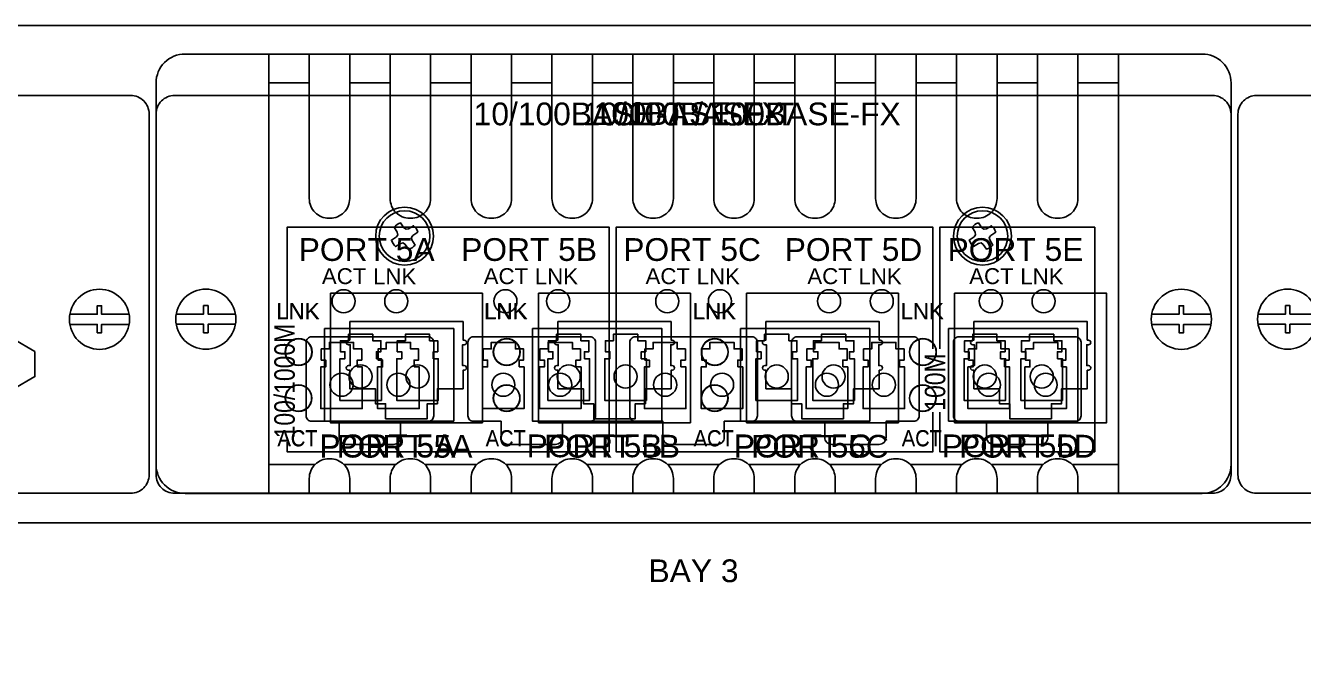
# Model space of a CAD drawing. Extents: x 1 to 47, y 1 to 34.6.
# Drawn here: x 34.4 to 39.93, y 14.35 to 17.05 of the extents above; entities that cross this region are included whole.
import ezdxf
from ezdxf.enums import TextEntityAlignment as Align

# ---------------------------------------------------------------- set-up
doc = ezdxf.new("R2010")
doc.units = 0
doc.header["$MEASUREMENT"] = 0
for name, color, linetype in [('10_0______DWG_', 7, 'CONTINUOUS'), ('3_1__X__NONE', 7, 'CONTINUOUS'), ('3_2__6___4__10-100BASE-T_C', 7, 'CONTINUOUS'), ('3_3__7___4__100BASE-FX_CON', 7, 'CONTINUOUS'), ('3_4__8___2__10-100BASE-T__', 7, 'CONTINUOUS'), ('3_5__9___2__100-1000BASE__', 7, 'CONTINUOUS'), ('5_2__A__ISOLATED_EIA-422', 7, 'CONTINUOUS'), ('5_3__B__ISOLATED_G_703_CO-', 7, 'CONTINUOUS')]:
    doc.layers.add(name, color=color, linetype=linetype)
doc.styles.add('ARIAL', font='arial.ttf')

msp = doc.modelspace()

# ---------------------------------------------------------------- linework, layer by layer
at = {"layer": '10_0______DWG_'}
msp.add_lwpolyline([(44.14, 17.0547), (27.11, 17.0547, 0.414214), (27, 16.9447), (27, 15.0147, 0.414214), (27.11, 14.9047), (44.14, 14.9047, 0.414214), (44.25, 15.0147), (44.25, 16.9447, 0.414214), (44.14, 17.0547)], format="xyb", dxfattribs=at)
for points in [[(31.7148, 16.7523), (34.8548, 16.7523, -0.414214), (34.9348, 16.6723), (34.9348, 15.1123, -0.414214), (34.8548, 15.0323), (31.7148, 15.0323, -0.414214), (31.6348, 15.1123), (31.6348, 16.6723, -0.414214)], [(39.7248, 16.7523), (42.8648, 16.7523, -0.414214), (42.9448, 16.6723), (42.9448, 15.1123, -0.414214), (42.8648, 15.0323), (39.7248, 15.0323, -0.414214), (39.6448, 15.1123), (39.6448, 16.6723, -0.414214)], [(44.25, 5.1847), (44.25, 14.8147, 0.414214), (44.16, 14.9047), (27.09, 14.9047, 0.414214), (27, 14.8147), (27, 5.1847, 0.381966), (27.08, 5.0953), (44.17, 5.0953, 0.381966)]]:
    msp.add_lwpolyline(points, format="xyb", close=True, dxfattribs=at)
for points in [[(34.5919, 15.8069), (34.7105, 15.8069), (34.7105, 15.8433), (34.7295, 15.8433), (34.7295, 15.8069), (34.8481, 15.8069)], [(35.0519, 15.8074), (35.1705, 15.8074), (35.1705, 15.8438), (35.1895, 15.8438), (35.1895, 15.8074), (35.3081, 15.8074)], [(39.2719, 15.8069), (39.3905, 15.8069), (39.3905, 15.8433), (39.4095, 15.8433), (39.4095, 15.8069), (39.5281, 15.8069)], [(39.7319, 15.8074), (39.8505, 15.8074), (39.8505, 15.8438), (39.8695, 15.8438), (39.8695, 15.8074), (39.9881, 15.8074)], [(34.5919, 15.7626), (34.7105, 15.7626), (34.7105, 15.7262), (34.7295, 15.7262), (34.7295, 15.7626), (34.8481, 15.7626)], [(35.0519, 15.7631), (35.1705, 15.7631), (35.1705, 15.7268), (35.1895, 15.7268), (35.1895, 15.7631), (35.3081, 15.7631)], [(39.2719, 15.7626), (39.3905, 15.7626), (39.3905, 15.7262), (39.4095, 15.7262), (39.4095, 15.7626), (39.5281, 15.7626)], [(39.7319, 15.7631), (39.8505, 15.7631), (39.8505, 15.7268), (39.8695, 15.7268), (39.8695, 15.7631), (39.9881, 15.7631)]]:
    msp.add_lwpolyline(points, dxfattribs=at)
for centre in [(34.72, 15.7848), (35.18, 15.7853), (35.18, 15.7853), (39.4, 15.7848), (39.86, 15.7853)]:
    msp.add_circle(centre, 0.13, dxfattribs=at)
at = {"layer": '3_1__X__NONE'}
msp.add_lwpolyline([(35.0448, 16.7523), (39.5348, 16.7523, -0.414214), (39.6148, 16.6723), (39.6148, 15.1123, -0.414214), (39.5348, 15.0323), (35.0448, 15.0323, -0.414214), (34.9648, 15.1123), (34.9648, 16.6723, -0.414214)], format="xyb", close=True, dxfattribs=at)
at = {"layer": '3_2__6___4__10-100BASE-T_C'}
for points in [[(35.0448, 16.7523), (39.5348, 16.7523, -0.414214), (39.6148, 16.6723), (39.6148, 15.1123, -0.414214), (39.5348, 15.0323), (35.0448, 15.0323, -0.414214), (34.9648, 15.1123), (34.9648, 16.6723, -0.414214)], [(35.9946, 16.1832), (36.0084, 16.1611), (36.0102, 16.1505), (36.0043, 16.1417), (35.9828, 16.1269, 0.141658), (36.0009, 16.0992), (36.0231, 16.1129), (36.0336, 16.1148), (36.0425, 16.1088), (36.0572, 16.0873, 0.141658), (36.085, 16.1055), (36.0712, 16.1276), (36.0693, 16.1381), (36.0753, 16.147), (36.0968, 16.1618, 0.141657), (36.0787, 16.1895), (36.0565, 16.1758), (36.046, 16.1739), (36.0371, 16.1798), (36.0223, 16.2013, 0.141658)], [(38.4946, 16.1832), (38.5084, 16.1611), (38.5102, 16.1505), (38.5043, 16.1417), (38.4828, 16.1269, 0.141658), (38.5009, 16.0992), (38.5231, 16.1129), (38.5336, 16.1148), (38.5425, 16.1088), (38.5572, 16.0873, 0.141658), (38.585, 16.1055), (38.5712, 16.1276), (38.5693, 16.1381), (38.5753, 16.147), (38.5968, 16.1618, 0.141657), (38.5787, 16.1895), (38.5565, 16.1758), (38.546, 16.1739), (38.5371, 16.1798), (38.5223, 16.2013, 0.141658)], [(35.8028, 15.7745), (36.2928, 15.7745), (36.2928, 15.6945), (36.2978, 15.6945, -1), (36.2978, 15.6745), (36.2909, 15.6745), (36.2909, 15.5845), (36.2978, 15.5845, -1.000014), (36.2978, 15.5645), (36.2928, 15.5645), (36.2928, 15.4845), (36.1818, 15.4845), (36.1818, 15.4195), (36.1378, 15.4195), (36.1378, 15.3545), (35.9578, 15.3545), (35.9578, 15.4195), (35.9138, 15.4195), (35.9138, 15.4845), (35.8028, 15.4845), (35.8028, 15.5645), (35.7978, 15.5645, -1.000005), (35.7978, 15.5845), (35.8047, 15.5845), (35.8047, 15.6745), (35.7978, 15.6745, -1), (35.7978, 15.6945), (35.8028, 15.6945)], [(36.7028, 15.7745), (37.1928, 15.7745), (37.1928, 15.6945), (37.1978, 15.6945, -1), (37.1978, 15.6745), (37.1909, 15.6745), (37.1909, 15.5845), (37.1978, 15.5845, -1.000014), (37.1978, 15.5645), (37.1928, 15.5645), (37.1928, 15.4845), (37.0818, 15.4845), (37.0818, 15.4195), (37.0378, 15.4195), (37.0378, 15.3545), (36.8578, 15.3545), (36.8578, 15.4195), (36.8138, 15.4195), (36.8138, 15.4845), (36.7028, 15.4845), (36.7028, 15.5645), (36.6978, 15.5645, -1.000005), (36.6978, 15.5845), (36.7047, 15.5845), (36.7047, 15.6745), (36.6978, 15.6745, -1), (36.6978, 15.6945), (36.7028, 15.6945)], [(37.6028, 15.7745), (38.0928, 15.7745), (38.0928, 15.6945), (38.0978, 15.6945, -1), (38.0978, 15.6745), (38.0909, 15.6745), (38.0909, 15.5845), (38.0978, 15.5845, -1.000014), (38.0978, 15.5645), (38.0928, 15.5645), (38.0928, 15.4845), (37.9818, 15.4845), (37.9818, 15.4195), (37.9378, 15.4195), (37.9378, 15.3545), (37.7578, 15.3545), (37.7578, 15.4195), (37.7138, 15.4195), (37.7138, 15.4845), (37.6028, 15.4845), (37.6028, 15.5645), (37.5978, 15.5645, -1.000005), (37.5978, 15.5845), (37.6047, 15.5845), (37.6047, 15.6745), (37.5978, 15.6745, -1), (37.5978, 15.6945), (37.6028, 15.6945)], [(38.5028, 15.7745), (38.9928, 15.7745), (38.9928, 15.6945), (38.9978, 15.6945, -1), (38.9978, 15.6745), (38.9909, 15.6745), (38.9909, 15.5845), (38.9978, 15.5845, -1.000014), (38.9978, 15.5645), (38.9928, 15.5645), (38.9928, 15.4845), (38.8818, 15.4845), (38.8818, 15.4195), (38.8378, 15.4195), (38.8378, 15.3545), (38.6578, 15.3545), (38.6578, 15.4195), (38.6138, 15.4195), (38.6138, 15.4845), (38.5028, 15.4845), (38.5028, 15.5645), (38.4978, 15.5645, -1.000005), (38.4978, 15.5845), (38.5047, 15.5845), (38.5047, 15.6745), (38.4978, 15.6745, -1), (38.4978, 15.6945), (38.5028, 15.6945)]]:
    msp.add_lwpolyline(points, format="xyb", close=True, dxfattribs=at)
for points in [[(35.7193, 15.8973), (36.3763, 15.8973), (36.3763, 15.3373), (35.7193, 15.3373)], [(36.6193, 15.8973), (37.2763, 15.8973), (37.2763, 15.3373), (36.6193, 15.3373)], [(37.5193, 15.8973), (38.1763, 15.8973), (38.1763, 15.3373), (37.5193, 15.3373)], [(38.4193, 15.8973), (39.0763, 15.8973), (39.0763, 15.3373), (38.4193, 15.3373)]]:
    msp.add_lwpolyline(points, close=True, dxfattribs=at)
for centre, radius in [((36.0398, 16.1443), 0.125), ((36.0398, 16.1443), 0.1095), ((38.5398, 16.1443), 0.125), ((38.5398, 16.1443), 0.1095), ((35.5818, 15.6433), 0.0581), ((36.4818, 15.6433), 0.0581), ((37.3818, 15.6433), 0.0581), ((38.2818, 15.6433), 0.0581), ((35.5808, 15.4443), 0.0571), ((36.4808, 15.4443), 0.0571), ((37.3808, 15.4443), 0.0571), ((38.2808, 15.4443), 0.0571)]:
    msp.add_circle(centre, radius, dxfattribs=at)
at = {"layer": '3_3__7___4__100BASE-FX_CON'}
for points in [[(35.0448, 16.7523), (39.5348, 16.7523, -0.414214), (39.6148, 16.6723), (39.6148, 15.1123, -0.414214), (39.5348, 15.0323), (35.0448, 15.0323, -0.414214), (34.9648, 15.1123), (34.9648, 16.6723, -0.414214)], [(35.9946, 16.1832), (36.0084, 16.1611), (36.0102, 16.1505), (36.0043, 16.1417), (35.9828, 16.1269, 0.141658), (36.0009, 16.0992), (36.0231, 16.1129), (36.0336, 16.1148), (36.0425, 16.1088), (36.0572, 16.0873, 0.141658), (36.085, 16.1055), (36.0712, 16.1276), (36.0693, 16.1381), (36.0753, 16.147), (36.0968, 16.1618, 0.141657), (36.0787, 16.1895), (36.0565, 16.1758), (36.046, 16.1739), (36.0371, 16.1798), (36.0223, 16.2013, 0.141658)], [(38.4946, 16.1832), (38.5084, 16.1611), (38.5102, 16.1505), (38.5043, 16.1417), (38.4828, 16.1269, 0.141658), (38.5009, 16.0992), (38.5231, 16.1129), (38.5336, 16.1148), (38.5425, 16.1088), (38.5572, 16.0873, 0.141658), (38.585, 16.1055), (38.5712, 16.1276), (38.5693, 16.1381), (38.5753, 16.147), (38.5968, 16.1618, 0.141657), (38.5787, 16.1895), (38.5565, 16.1758), (38.546, 16.1739), (38.5371, 16.1798), (38.5223, 16.2013, 0.141658)]]:
    msp.add_lwpolyline(points, format="xyb", close=True, dxfattribs=at)
for points in [[(35.6928, 15.7443), (36.2528, 15.7443), (36.2528, 15.3443), (35.6928, 15.3443), (35.6928, 15.7443)], [(35.9178, 15.6143), (35.9178, 15.6443), (35.9373, 15.6443), (35.9373, 15.6923), (35.9023, 15.6923), (35.9023, 15.7203), (35.7973, 15.7203), (35.7973, 15.6923), (35.7623, 15.6923), (35.7623, 15.6443), (35.7818, 15.6443), (35.7818, 15.6143), (35.7598, 15.6143), (35.7598, 15.4343), (35.9398, 15.4343), (35.9398, 15.6143), (35.9178, 15.6143)], [(36.1638, 15.6143), (36.1638, 15.6443), (36.1833, 15.6443), (36.1833, 15.6923), (36.1483, 15.6923), (36.1483, 15.7203), (36.0433, 15.7203), (36.0433, 15.6923), (36.0083, 15.6923), (36.0083, 15.6443), (36.0278, 15.6443), (36.0278, 15.6143), (36.0058, 15.6143), (36.0058, 15.4343), (36.1858, 15.4343), (36.1858, 15.6143), (36.1638, 15.6143)], [(36.5928, 15.7443), (37.1528, 15.7443), (37.1528, 15.3443), (36.5928, 15.3443), (36.5928, 15.7443)], [(36.8178, 15.6143), (36.8178, 15.6443), (36.8373, 15.6443), (36.8373, 15.6923), (36.8023, 15.6923), (36.8023, 15.7203), (36.6973, 15.7203), (36.6973, 15.6923), (36.6623, 15.6923), (36.6623, 15.6443), (36.6818, 15.6443), (36.6818, 15.6143), (36.6598, 15.6143), (36.6598, 15.4343), (36.8398, 15.4343), (36.8398, 15.6143), (36.8178, 15.6143)], [(37.0638, 15.6143), (37.0638, 15.6443), (37.0833, 15.6443), (37.0833, 15.6923), (37.0483, 15.6923), (37.0483, 15.7203), (36.9433, 15.7203), (36.9433, 15.6923), (36.9083, 15.6923), (36.9083, 15.6443), (36.9278, 15.6443), (36.9278, 15.6143), (36.9058, 15.6143), (36.9058, 15.4343), (37.0858, 15.4343), (37.0858, 15.6143), (37.0638, 15.6143)], [(37.4928, 15.7443), (38.0528, 15.7443), (38.0528, 15.3443), (37.4928, 15.3443), (37.4928, 15.7443)], [(37.7178, 15.6143), (37.7178, 15.6443), (37.7373, 15.6443), (37.7373, 15.6923), (37.7023, 15.6923), (37.7023, 15.7203), (37.5973, 15.7203), (37.5973, 15.6923), (37.5623, 15.6923), (37.5623, 15.6443), (37.5818, 15.6443), (37.5818, 15.6143), (37.5598, 15.6143), (37.5598, 15.4343), (37.7398, 15.4343), (37.7398, 15.6143), (37.7178, 15.6143)], [(37.9638, 15.6143), (37.9638, 15.6443), (37.9833, 15.6443), (37.9833, 15.6923), (37.9483, 15.6923), (37.9483, 15.7203), (37.8433, 15.7203), (37.8433, 15.6923), (37.8083, 15.6923), (37.8083, 15.6443), (37.8278, 15.6443), (37.8278, 15.6143), (37.8058, 15.6143), (37.8058, 15.4343), (37.9858, 15.4343), (37.9858, 15.6143), (37.9638, 15.6143)], [(38.3928, 15.7443), (38.9528, 15.7443), (38.9528, 15.3443), (38.3928, 15.3443), (38.3928, 15.7443)], [(38.6178, 15.6143), (38.6178, 15.6443), (38.6373, 15.6443), (38.6373, 15.6923), (38.6023, 15.6923), (38.6023, 15.7203), (38.4973, 15.7203), (38.4973, 15.6923), (38.4623, 15.6923), (38.4623, 15.6443), (38.4818, 15.6443), (38.4818, 15.6143), (38.4598, 15.6143), (38.4598, 15.4343), (38.6398, 15.4343), (38.6398, 15.6143), (38.6178, 15.6143)], [(38.8638, 15.6143), (38.8638, 15.6443), (38.8833, 15.6443), (38.8833, 15.6923), (38.8483, 15.6923), (38.8483, 15.7203), (38.7433, 15.7203), (38.7433, 15.6923), (38.7083, 15.6923), (38.7083, 15.6443), (38.7278, 15.6443), (38.7278, 15.6143), (38.7058, 15.6143), (38.7058, 15.4343), (38.8858, 15.4343), (38.8858, 15.6143), (38.8638, 15.6143)]]:
    msp.add_lwpolyline(points, dxfattribs=at)
for centre, radius in [((36.0398, 16.1443), 0.125), ((36.0398, 16.1443), 0.1095), ((38.5398, 16.1443), 0.125), ((38.5398, 16.1443), 0.1095), ((35.5818, 15.6433), 0.0571), ((36.4818, 15.6433), 0.0571), ((37.3818, 15.6433), 0.0571), ((38.2818, 15.6433), 0.0571), ((35.8498, 15.5373), 0.05), ((36.0958, 15.5373), 0.05), ((36.7498, 15.5373), 0.05), ((36.9958, 15.5373), 0.05), ((37.6498, 15.5373), 0.05), ((37.8958, 15.5373), 0.05), ((38.5498, 15.5373), 0.05), ((38.7958, 15.5373), 0.05), ((35.5818, 15.4433), 0.0571), ((36.4818, 15.4433), 0.0571), ((37.3818, 15.4433), 0.0571), ((38.2818, 15.4433), 0.0571)]:
    msp.add_circle(centre, radius, dxfattribs=at)
at = {"layer": '3_4__8___2__10-100BASE-T__'}
for points in [[(35.0448, 16.7523), (39.5348, 16.7523, -0.414214), (39.6148, 16.6723), (39.6148, 15.1123, -0.414214), (39.5348, 15.0323), (35.0448, 15.0323, -0.414214), (34.9648, 15.1123), (34.9648, 16.6723, -0.414214)], [(35.9946, 16.1832), (36.0084, 16.1611), (36.0102, 16.1505), (36.0043, 16.1417), (35.9828, 16.1269, 0.141658), (36.0009, 16.0992), (36.0231, 16.1129), (36.0336, 16.1148), (36.0425, 16.1088), (36.0572, 16.0873, 0.141658), (36.085, 16.1055), (36.0712, 16.1276), (36.0693, 16.1381), (36.0753, 16.147), (36.0968, 16.1618, 0.141657), (36.0787, 16.1895), (36.0565, 16.1758), (36.046, 16.1739), (36.0371, 16.1798), (36.0223, 16.2013, 0.141658)], [(38.4946, 16.1832), (38.5084, 16.1611), (38.5102, 16.1505), (38.5043, 16.1417), (38.4828, 16.1269, 0.141658), (38.5009, 16.0992), (38.5231, 16.1129), (38.5336, 16.1148), (38.5425, 16.1088), (38.5572, 16.0873, 0.141658), (38.585, 16.1055), (38.5712, 16.1276), (38.5693, 16.1381), (38.5753, 16.147), (38.5968, 16.1618, 0.141657), (38.5787, 16.1895), (38.5565, 16.1758), (38.546, 16.1739), (38.5371, 16.1798), (38.5223, 16.2013, 0.141658)], [(36.7028, 15.7745), (37.1928, 15.7745), (37.1928, 15.6945), (37.1978, 15.6945, -1), (37.1978, 15.6745), (37.1909, 15.6745), (37.1909, 15.5845), (37.1978, 15.5845, -1.000014), (37.1978, 15.5645), (37.1928, 15.5645), (37.1928, 15.4845), (37.0818, 15.4845), (37.0818, 15.4195), (37.0378, 15.4195), (37.0378, 15.3545), (36.8578, 15.3545), (36.8578, 15.4195), (36.8138, 15.4195), (36.8138, 15.4845), (36.7028, 15.4845), (36.7028, 15.5645), (36.6978, 15.5645, -1.000005), (36.6978, 15.5845), (36.7047, 15.5845), (36.7047, 15.6745), (36.6978, 15.6745, -1), (36.6978, 15.6945), (36.7028, 15.6945)], [(38.5028, 15.7745), (38.9928, 15.7745), (38.9928, 15.6945), (38.9978, 15.6945, -1), (38.9978, 15.6745), (38.9909, 15.6745), (38.9909, 15.5845), (38.9978, 15.5845, -1.000014), (38.9978, 15.5645), (38.9928, 15.5645), (38.9928, 15.4845), (38.8818, 15.4845), (38.8818, 15.4195), (38.8378, 15.4195), (38.8378, 15.3545), (38.6578, 15.3545), (38.6578, 15.4195), (38.6138, 15.4195), (38.6138, 15.4845), (38.5028, 15.4845), (38.5028, 15.5645), (38.4978, 15.5645, -1.000005), (38.4978, 15.5845), (38.5047, 15.5845), (38.5047, 15.6745), (38.4978, 15.6745, -1), (38.4978, 15.6945), (38.5028, 15.6945)]]:
    msp.add_lwpolyline(points, format="xyb", close=True, dxfattribs=at)
for points in [[(36.6193, 15.8973), (37.2763, 15.8973), (37.2763, 15.3373), (36.6193, 15.3373)], [(38.4193, 15.8973), (39.0763, 15.8973), (39.0763, 15.3373), (38.4193, 15.3373)]]:
    msp.add_lwpolyline(points, close=True, dxfattribs=at)
for points in [[(35.6928, 15.7443), (36.2528, 15.7443), (36.2528, 15.3443), (35.6928, 15.3443), (35.6928, 15.7443)], [(35.9178, 15.6143), (35.9178, 15.6443), (35.9373, 15.6443), (35.9373, 15.6923), (35.9023, 15.6923), (35.9023, 15.7203), (35.7973, 15.7203), (35.7973, 15.6923), (35.7623, 15.6923), (35.7623, 15.6443), (35.7818, 15.6443), (35.7818, 15.6143), (35.7598, 15.6143), (35.7598, 15.4343), (35.9398, 15.4343), (35.9398, 15.6143), (35.9178, 15.6143)], [(36.1638, 15.6143), (36.1638, 15.6443), (36.1833, 15.6443), (36.1833, 15.6923), (36.1483, 15.6923), (36.1483, 15.7203), (36.0433, 15.7203), (36.0433, 15.6923), (36.0083, 15.6923), (36.0083, 15.6443), (36.0278, 15.6443), (36.0278, 15.6143), (36.0058, 15.6143), (36.0058, 15.4343), (36.1858, 15.4343), (36.1858, 15.6143), (36.1638, 15.6143)], [(37.4928, 15.7443), (38.0528, 15.7443), (38.0528, 15.3443), (37.4928, 15.3443), (37.4928, 15.7443)], [(37.7178, 15.6143), (37.7178, 15.6443), (37.7373, 15.6443), (37.7373, 15.6923), (37.7023, 15.6923), (37.7023, 15.7203), (37.5973, 15.7203), (37.5973, 15.6923), (37.5623, 15.6923), (37.5623, 15.6443), (37.5818, 15.6443), (37.5818, 15.6143), (37.5598, 15.6143), (37.5598, 15.4343), (37.7398, 15.4343), (37.7398, 15.6143), (37.7178, 15.6143)], [(37.9638, 15.6143), (37.9638, 15.6443), (37.9833, 15.6443), (37.9833, 15.6923), (37.9483, 15.6923), (37.9483, 15.7203), (37.8433, 15.7203), (37.8433, 15.6923), (37.8083, 15.6923), (37.8083, 15.6443), (37.8278, 15.6443), (37.8278, 15.6143), (37.8058, 15.6143), (37.8058, 15.4343), (37.9858, 15.4343), (37.9858, 15.6143), (37.9638, 15.6143)]]:
    msp.add_lwpolyline(points, dxfattribs=at)
for centre, radius in [((36.0398, 16.1443), 0.125), ((36.0398, 16.1443), 0.1095), ((38.5398, 16.1443), 0.125), ((38.5398, 16.1443), 0.1095), ((35.5818, 15.6433), 0.0571), ((36.4818, 15.6433), 0.0581), ((37.3818, 15.6433), 0.0571), ((38.2818, 15.6433), 0.0581), ((35.8498, 15.5373), 0.05), ((36.0958, 15.5373), 0.05), ((37.6498, 15.5373), 0.05), ((37.8958, 15.5373), 0.05), ((35.5818, 15.4433), 0.0571), ((36.4808, 15.4443), 0.0571), ((37.3818, 15.4433), 0.0571), ((38.2808, 15.4443), 0.0571)]:
    msp.add_circle(centre, radius, dxfattribs=at)
at = {"layer": '3_5__9___2__100-1000BASE__'}
for points in [[(35.09, 16.9318), (39.49, 16.9318, -0.414214), (39.615, 16.8068), (39.615, 15.1568, -0.414214), (39.49, 15.0318), (35.09, 15.0318, -0.414214), (34.965, 15.1568), (34.965, 16.8068, -0.414214)], [(35.6375, 15.7088), (36.1425, 15.7088, -0.414214), (36.166, 15.6853), (36.166, 15.3673, -0.414214), (36.1425, 15.3438), (36.0225, 15.3438), (36.0225, 15.2738, -0.414214), (35.9925, 15.2438), (35.7875, 15.2438, -0.414214), (35.7575, 15.2738), (35.7575, 15.3438), (35.6375, 15.3438, -0.414214), (35.614, 15.3673), (35.614, 15.6853, -0.414214)], [(36.3375, 15.7088), (36.8425, 15.7088, -0.414214), (36.866, 15.6853), (36.866, 15.3673, -0.414214), (36.8425, 15.3438), (36.7225, 15.3438), (36.7225, 15.2738, -0.414214), (36.6925, 15.2438), (36.4875, 15.2438, -0.414214), (36.4575, 15.2738), (36.4575, 15.3438), (36.3375, 15.3438, -0.414214), (36.314, 15.3673), (36.314, 15.6853, -0.414214)], [(37.0375, 15.7088), (37.5425, 15.7088, -0.414214), (37.566, 15.6853), (37.566, 15.3673, -0.414214), (37.5425, 15.3438), (37.4225, 15.3438), (37.4225, 15.2738, -0.414214), (37.3925, 15.2438), (37.1875, 15.2438, -0.414214), (37.1575, 15.2738), (37.1575, 15.3438), (37.0375, 15.3438, -0.414214), (37.014, 15.3673), (37.014, 15.6853, -0.414214)], [(37.7375, 15.7088), (38.2425, 15.7088, -0.414214), (38.266, 15.6853), (38.266, 15.3673, -0.414214), (38.2425, 15.3438), (38.1225, 15.3438), (38.1225, 15.2738, -0.414214), (38.0925, 15.2438), (37.8875, 15.2438, -0.414214), (37.8575, 15.2738), (37.8575, 15.3438), (37.7375, 15.3438, -0.414214), (37.714, 15.3673), (37.714, 15.6853, -0.414214)], [(38.4375, 15.7088), (38.9425, 15.7088, -0.414214), (38.966, 15.6853), (38.966, 15.3673, -0.414214), (38.9425, 15.3438), (38.8225, 15.3438), (38.8225, 15.2738, -0.414214), (38.7925, 15.2438), (38.5875, 15.2438, -0.414214), (38.5575, 15.2738), (38.5575, 15.3438), (38.4375, 15.3438, -0.414214), (38.414, 15.3673), (38.414, 15.6853, -0.414214)]]:
    msp.add_lwpolyline(points, format="xyb", close=True, dxfattribs=at)
for points in [[(35.4525, 15.0318), (35.4525, 16.9318)], [(39.1275, 16.9318), (39.1275, 15.0318)], [(35.4525, 16.8068), (35.6275, 16.8068)], [(35.8025, 16.8068), (35.9775, 16.8068)], [(36.1525, 16.8068), (36.3275, 16.8068)], [(36.5025, 16.8068), (36.6775, 16.8068)], [(36.8525, 16.8068), (37.0275, 16.8068)], [(37.2025, 16.8068), (37.3775, 16.8068)], [(37.5525, 16.8068), (37.7275, 16.8068)], [(37.9025, 16.8068), (38.0775, 16.8068)], [(38.2525, 16.8068), (38.4275, 16.8068)], [(38.6025, 16.8068), (38.7775, 16.8068)], [(38.9525, 16.8068), (39.1275, 16.8068)], [(35.5316, 15.2534), (35.5316, 15.2118), (36.925, 15.2118), (36.925, 16.1828), (35.5316, 16.1828), (35.5316, 15.7867)], [(38.325, 15.3838), (38.325, 15.2118), (36.955, 15.2118), (36.955, 16.1828), (38.325, 16.1828), (38.325, 15.6563)], [(38.355, 15.6563), (38.355, 16.1828), (39.025, 16.1828), (39.025, 15.2118), (38.355, 15.2118), (38.355, 15.3838)], [(35.835, 15.5788), (35.835, 15.6087), (35.8545, 15.6087), (35.8545, 15.6568), (35.8195, 15.6568), (35.8195, 15.6848), (35.7145, 15.6848), (35.7145, 15.6568), (35.6795, 15.6568), (35.6795, 15.6087), (35.699, 15.6087), (35.699, 15.5788), (35.677, 15.5788), (35.677, 15.3988), (35.857, 15.3988), (35.857, 15.5788), (35.835, 15.5788)], [(36.081, 15.5788), (36.081, 15.6087), (36.1005, 15.6087), (36.1005, 15.6568), (36.0655, 15.6568), (36.0655, 15.6848), (35.9605, 15.6848), (35.9605, 15.6568), (35.9255, 15.6568), (35.9255, 15.6087), (35.945, 15.6087), (35.945, 15.5788), (35.923, 15.5788), (35.923, 15.3988), (36.103, 15.3988), (36.103, 15.5788), (36.081, 15.5788)], [(36.535, 15.5788), (36.535, 15.6087), (36.5545, 15.6087), (36.5545, 15.6568), (36.5195, 15.6568), (36.5195, 15.6848), (36.4145, 15.6848), (36.4145, 15.6568), (36.3795, 15.6568), (36.3795, 15.6087), (36.399, 15.6087), (36.399, 15.5788), (36.377, 15.5788), (36.377, 15.3988), (36.557, 15.3988), (36.557, 15.5788), (36.535, 15.5788)], [(36.781, 15.5788), (36.781, 15.6087), (36.8005, 15.6087), (36.8005, 15.6568), (36.7655, 15.6568), (36.7655, 15.6848), (36.6605, 15.6848), (36.6605, 15.6568), (36.6255, 15.6568), (36.6255, 15.6087), (36.645, 15.6087), (36.645, 15.5788), (36.623, 15.5788), (36.623, 15.3988), (36.803, 15.3988), (36.803, 15.5788), (36.781, 15.5788)], [(37.235, 15.5788), (37.235, 15.6087), (37.2545, 15.6087), (37.2545, 15.6568), (37.2195, 15.6568), (37.2195, 15.6848), (37.1145, 15.6848), (37.1145, 15.6568), (37.0795, 15.6568), (37.0795, 15.6087), (37.099, 15.6087), (37.099, 15.5788), (37.077, 15.5788), (37.077, 15.3988), (37.257, 15.3988), (37.257, 15.5788), (37.235, 15.5788)], [(37.481, 15.5788), (37.481, 15.6087), (37.5005, 15.6087), (37.5005, 15.6568), (37.4655, 15.6568), (37.4655, 15.6848), (37.3605, 15.6848), (37.3605, 15.6568), (37.3255, 15.6568), (37.3255, 15.6087), (37.345, 15.6087), (37.345, 15.5788), (37.323, 15.5788), (37.323, 15.3988), (37.503, 15.3988), (37.503, 15.5788), (37.481, 15.5788)], [(37.935, 15.5788), (37.935, 15.6087), (37.9545, 15.6087), (37.9545, 15.6568), (37.9195, 15.6568), (37.9195, 15.6848), (37.8145, 15.6848), (37.8145, 15.6568), (37.7795, 15.6568), (37.7795, 15.6087), (37.799, 15.6087), (37.799, 15.5788), (37.777, 15.5788), (37.777, 15.3988), (37.957, 15.3988), (37.957, 15.5788), (37.935, 15.5788)], [(38.181, 15.5788), (38.181, 15.6087), (38.2005, 15.6087), (38.2005, 15.6568), (38.1655, 15.6568), (38.1655, 15.6848), (38.0605, 15.6848), (38.0605, 15.6568), (38.0255, 15.6568), (38.0255, 15.6087), (38.045, 15.6087), (38.045, 15.5788), (38.023, 15.5788), (38.023, 15.3988), (38.203, 15.3988), (38.203, 15.5788), (38.181, 15.5788)], [(38.635, 15.5788), (38.635, 15.6087), (38.6545, 15.6087), (38.6545, 15.6568), (38.6195, 15.6568), (38.6195, 15.6848), (38.5145, 15.6848), (38.5145, 15.6568), (38.4795, 15.6568), (38.4795, 15.6087), (38.499, 15.6087), (38.499, 15.5788), (38.477, 15.5788), (38.477, 15.3988), (38.657, 15.3988), (38.657, 15.5788), (38.635, 15.5788)], [(38.881, 15.5788), (38.881, 15.6087), (38.9005, 15.6087), (38.9005, 15.6568), (38.8655, 15.6568), (38.8655, 15.6848), (38.7605, 15.6848), (38.7605, 15.6568), (38.7255, 15.6568), (38.7255, 15.6087), (38.745, 15.6087), (38.745, 15.5788), (38.723, 15.5788), (38.723, 15.3988), (38.903, 15.3988), (38.903, 15.5788), (38.881, 15.5788)], [(35.6523, 15.1568), (35.4525, 15.1568)], [(36.0023, 15.1568), (35.7777, 15.1568)], [(36.3523, 15.1568), (36.1277, 15.1568)], [(36.7023, 15.1568), (36.4777, 15.1568)], [(37.0523, 15.1568), (36.8277, 15.1568)], [(37.4023, 15.1568), (37.1777, 15.1568)], [(37.7523, 15.1568), (37.5277, 15.1568)], [(38.1023, 15.1568), (37.8777, 15.1568)], [(38.4523, 15.1568), (38.2277, 15.1568)], [(38.8023, 15.1568), (38.5777, 15.1568)], [(39.1275, 15.1568), (38.9277, 15.1568)]]:
    msp.add_lwpolyline(points, dxfattribs=at)
for points in [[(35.6275, 16.9318), (35.8025, 16.9318), (35.8025, 16.3068, -0.414214), (35.7175, 16.2218), (35.7125, 16.2218, -0.414214), (35.6275, 16.3068), (35.6275, 16.9318)], [(35.9775, 16.9318), (36.1525, 16.9318), (36.1525, 16.3068, -0.414214), (36.0675, 16.2218), (36.0625, 16.2218, -0.414214), (35.9775, 16.3068), (35.9775, 16.9318)], [(36.3275, 16.9318), (36.5025, 16.9318), (36.5025, 16.3068, -0.414214), (36.4175, 16.2218), (36.4125, 16.2218, -0.414214), (36.3275, 16.3068), (36.3275, 16.9318)], [(36.6775, 16.9318), (36.8525, 16.9318), (36.8525, 16.3068, -0.414214), (36.7675, 16.2218), (36.7625, 16.2218, -0.414214), (36.6775, 16.3068), (36.6775, 16.9318)], [(37.0275, 16.9318), (37.2025, 16.9318), (37.2025, 16.3068, -0.414214), (37.1175, 16.2218), (37.1125, 16.2218, -0.414214), (37.0275, 16.3068), (37.0275, 16.9318)], [(37.3775, 16.9318), (37.5525, 16.9318), (37.5525, 16.3068, -0.414214), (37.4675, 16.2218), (37.4625, 16.2218, -0.414214), (37.3775, 16.3068), (37.3775, 16.9318)], [(37.7275, 16.9318), (37.9025, 16.9318), (37.9025, 16.3068, -0.414214), (37.8175, 16.2218), (37.8125, 16.2218, -0.414214), (37.7275, 16.3068), (37.7275, 16.9318)], [(38.0775, 16.9318), (38.2525, 16.9318), (38.2525, 16.3068, -0.414214), (38.1675, 16.2218), (38.1625, 16.2218, -0.414214), (38.0775, 16.3068), (38.0775, 16.9318)], [(38.4275, 16.9318), (38.6025, 16.9318), (38.6025, 16.3068, -0.414214), (38.5175, 16.2218), (38.5125, 16.2218, -0.414214), (38.4275, 16.3068), (38.4275, 16.9318)], [(38.7775, 16.9318), (38.9525, 16.9318), (38.9525, 16.3068, -0.414214), (38.8675, 16.2218), (38.8625, 16.2218, -0.414214), (38.7775, 16.3068), (38.7775, 16.9318)], [(35.6275, 15.0968), (35.6275, 15.0318), (35.8025, 15.0318), (35.8025, 15.0968, 0.414214), (35.7175, 15.1818), (35.7125, 15.1818, 0.414214), (35.6275, 15.0968, 1.496125)], [(35.9775, 15.0968), (35.9775, 15.0318), (36.1525, 15.0318), (36.1525, 15.0968, 0.414214), (36.0675, 15.1818), (36.0625, 15.1818, 0.414214), (35.9775, 15.0968, 1.496125)], [(36.3275, 15.0968), (36.3275, 15.0318), (36.5025, 15.0318), (36.5025, 15.0968, 0.414214), (36.4175, 15.1818), (36.4125, 15.1818, 0.414214), (36.3275, 15.0968, 1.496125)], [(36.6775, 15.0968), (36.6775, 15.0318), (36.8525, 15.0318), (36.8525, 15.0968, 0.414214), (36.7675, 15.1818), (36.7625, 15.1818, 0.414214), (36.6775, 15.0968, 1.496125)], [(37.0275, 15.0968), (37.0275, 15.0318), (37.2025, 15.0318), (37.2025, 15.0968, 0.414214), (37.1175, 15.1818), (37.1125, 15.1818, 0.414214), (37.0275, 15.0968, 1.496125)], [(37.3775, 15.0968), (37.3775, 15.0318), (37.5525, 15.0318), (37.5525, 15.0968, 0.414214), (37.4675, 15.1818), (37.4625, 15.1818, 0.414214), (37.3775, 15.0968, 1.496125)], [(37.7275, 15.0968), (37.7275, 15.0318), (37.9025, 15.0318), (37.9025, 15.0968, 0.414214), (37.8175, 15.1818), (37.8125, 15.1818, 0.414214), (37.7275, 15.0968, 1.496125)], [(38.0775, 15.0968), (38.0775, 15.0318), (38.2525, 15.0318), (38.2525, 15.0968, 0.414214), (38.1675, 15.1818), (38.1625, 15.1818, 0.414214), (38.0775, 15.0968, 1.496125)], [(38.4275, 15.0968), (38.4275, 15.0318), (38.6025, 15.0318), (38.6025, 15.0968, 0.414214), (38.5175, 15.1818), (38.5125, 15.1818, 0.414214), (38.4275, 15.0968, 1.496125)], [(38.7775, 15.0968), (38.7775, 15.0318), (38.9525, 15.0318), (38.9525, 15.0968, 0.414214), (38.8675, 15.1818), (38.8625, 15.1818, 0.414214), (38.7775, 15.0968, 1.496125)]]:
    msp.add_lwpolyline(points, format="xyb", dxfattribs=at)
for centre in [(35.776, 15.8627), (36.004, 15.8627), (36.476, 15.8627), (36.704, 15.8627), (37.176, 15.8627), (37.404, 15.8627), (37.876, 15.8627), (38.104, 15.8627), (38.576, 15.8627), (38.804, 15.8627), (35.767, 15.5018), (36.013, 15.5018), (36.467, 15.5018), (36.713, 15.5018), (37.167, 15.5018), (37.413, 15.5018), (37.867, 15.5018), (38.113, 15.5018), (38.567, 15.5018), (38.813, 15.5018)]:
    msp.add_circle(centre, 0.05, dxfattribs=at)
at = {"layer": '5_2__A__ISOLATED_EIA-422'}
msp.add_lwpolyline([(34.3469, 15.6997), (34.4409, 15.6454), (34.4409, 15.5369), (34.3469, 15.4826), (34.2529, 15.5369), (34.2529, 15.6454)], close=True, dxfattribs=at)
at = {"layer": '5_3__B__ISOLATED_G_703_CO-'}
msp.add_lwpolyline([(34.3469, 15.6997), (34.4409, 15.6454), (34.4409, 15.5369), (34.3469, 15.4826), (34.2529, 15.5369), (34.2529, 15.6454)], close=True, dxfattribs=at)

# ---------------------------------------------------------------- texts
at = {"layer": '10_0______DWG_', "style": 'ARIAL'}
msp.add_text('BAY 3', height=0.09833, dxfattribs=at).set_placement((37.2898, 14.6482), align=Align.CENTER)
at = {"layer": '3_2__6___4__10-100BASE-T_C', "style": 'ARIAL'}
for s, height, p in [('10/100BASE-T', 0.098333, (36.8099, 16.6231)), ('LNK', 0.06883, (35.4845, 15.7842)), ('LNK', 0.06883, (36.3832, 15.7842)), ('LNK', 0.06883, (37.2855, 15.7842)), ('LNK', 0.06883, (38.1857, 15.7842)), ('PORT 5A', 0.09833, (35.7457, 15.1865)), ('PORT 5B', 0.09833, (36.6437, 15.1865)), ('PORT 5C', 0.09833, (37.5391, 15.1865)), ('PORT 5D', 0.09833, (38.4384, 15.1865))]:
    msp.add_text(s, height=height, dxfattribs=at).set_placement(p)
at = {"layer": '3_2__6___4__10-100BASE-T_C', "style": 'ARIAL', "width": 0.9}
for p in [(35.4897, 15.2351), (36.3911, 15.2351), (37.2907, 15.2351), (38.1909, 15.2351)]:
    msp.add_text('ACT', height=0.06883, dxfattribs=at).set_placement(p)
at = {"layer": '3_3__7___4__100BASE-FX_CON', "style": 'ARIAL'}
for s, height, p in [('100BASE-FX', 0.09833, (36.858, 16.6249)), ('LNK', 0.06883, (35.4853, 15.786)), ('LNK', 0.06883, (36.3853, 15.786)), ('LNK', 0.06883, (37.2853, 15.786)), ('LNK', 0.06883, (38.1853, 15.786)), ('PORT 5A', 0.09833, (35.6714, 15.1883)), ('PORT 5B', 0.09833, (36.5676, 15.1883)), ('PORT 5C', 0.09833, (37.4637, 15.1883)), ('PORT 5D', 0.09833, (38.3637, 15.1883))]:
    msp.add_text(s, height=height, dxfattribs=at).set_placement(p)
at = {"layer": '3_3__7___4__100BASE-FX_CON', "style": 'ARIAL', "width": 0.9}
for p in [(35.4906, 15.2369), (36.3906, 15.2369), (37.2906, 15.2369), (38.1906, 15.2369)]:
    msp.add_text('ACT', height=0.06883, dxfattribs=at).set_placement(p)
at = {"layer": '3_4__8___2__10-100BASE-T__', "style": 'ARIAL'}
for s, height, p in [('10/100BASE-T / 100BASE-FX', 0.098333, (36.3388, 16.6236)), ('LNK', 0.06883, (35.4842, 15.7847)), ('LNK', 0.06883, (36.3839, 15.7847)), ('LNK', 0.06883, (37.2871, 15.7847)), ('LNK', 0.06883, (38.1854, 15.7847)), ('PORT 5A', 0.09833, (35.6713, 15.187)), ('PORT 5B', 0.09833, (36.6435, 15.187)), ('PORT 5C', 0.09833, (37.464, 15.187)), ('PORT 5D', 0.09833, (38.4383, 15.187))]:
    msp.add_text(s, height=height, dxfattribs=at).set_placement(p)
at = {"layer": '3_4__8___2__10-100BASE-T__', "style": 'ARIAL', "width": 0.9}
for p in [(35.4895, 15.2357), (36.3909, 15.2357), (37.2905, 15.2357), (38.1908, 15.2357)]:
    msp.add_text('ACT', height=0.06883, dxfattribs=at).set_placement(p)
at = {"layer": '3_5__9___2__100-1000BASE__', "style": 'ARIAL'}
for s, height, p in [('PORT 5A', 0.09833, (35.5819, 16.0372)), ('PORT 5B', 0.09833, (36.2845, 16.0372)), ('PORT 5C', 0.09833, (36.9859, 16.0372)), ('PORT 5D', 0.09833, (37.6842, 16.0372)), ('PORT 5E', 0.09833, (38.3887, 16.0372)), ('ACT', 0.06883, (35.6821, 15.9368)), ('LNK', 0.06883, (35.9033, 15.9357)), ('ACT', 0.06883, (36.3821, 15.9368)), ('LNK', 0.06883, (36.6033, 15.9357)), ('ACT', 0.06883, (37.0821, 15.9368)), ('LNK', 0.06883, (37.3033, 15.9357)), ('ACT', 0.06883, (37.7821, 15.9368)), ('LNK', 0.06883, (38.0033, 15.9357)), ('ACT', 0.06883, (38.4821, 15.9368)), ('LNK', 0.06883, (38.7033, 15.9357))]:
    msp.add_text(s, height=height, dxfattribs=at).set_placement(p)
at = {"layer": '3_5__9___2__100-1000BASE__', "style": 'ARIAL', "width": 0.8}
for s, p in [('100/1000M', (35.5648, 15.2701)), ('100M', (38.3787, 15.3897))]:
    msp.add_text(s, height=0.0885, rotation=90, dxfattribs=at).set_placement(p)

doc.saveas('drawing.dxf')
